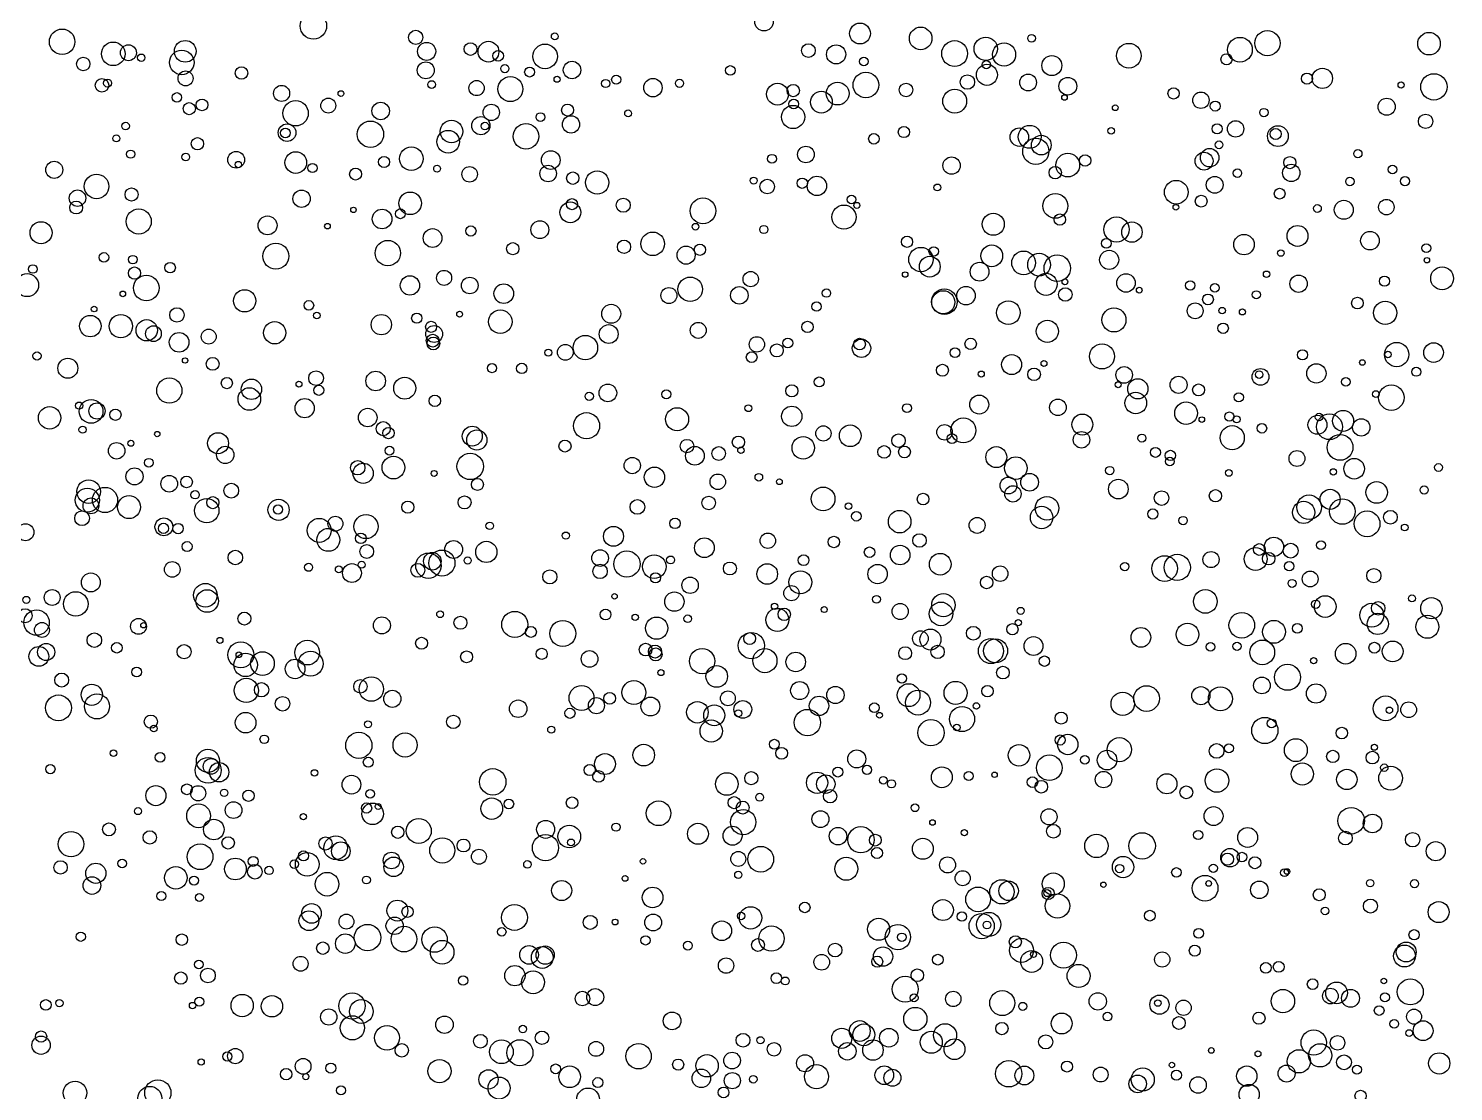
# Model space of a CAD drawing. Extents: x -296 to 296, y -196 to 196.
# Drawn here: x 215.2 to 295.6, y 38.5 to 98.5 of the extents above; entities that cross this region are included whole.
import ezdxf

# ---------------------------------------------------------------- set-up
doc = ezdxf.new("R2010")
doc.units = 0

msp = doc.modelspace()

# ---------------------------------------------------------------- linework, layer by layer
at = {"layer": 'VIA'}
for centre, radius in [((231.2867, 98.6651), 0.7475), ((256.7119, 98.9042), 0.5244), ((217.1118, 97.7682), 0.7193), ((237.0622, 98.0174), 0.4014), ((244.91, 98.0748), 0.1954), ((262.1307, 98.2325), 0.5893), ((265.554, 97.9597), 0.6371), ((271.8126, 97.9661), 0.2184), ((285.1182, 97.6915), 0.7121), ((294.2377, 97.6607), 0.6365), ((219.9957, 97.0891), 0.6657), ((220.8519, 97.1496), 0.4469), ((223.8609, 96.6008), 0.692), ((224.0584, 97.2298), 0.6133), ((237.6784, 97.2238), 0.5113), ((240.1532, 97.3588), 0.3579), ((241.1667, 97.2088), 0.5859), ((244.3624, 96.9429), 0.6958), ((259.2175, 97.2739), 0.3862), ((260.7843, 97.0572), 0.5394), ((267.4712, 97.1014), 0.73), ((269.2239, 97.3724), 0.6562), ((270.2606, 97.0503), 0.6529), ((277.3, 96.9831), 0.6974), ((283.5688, 97.3207), 0.698), ((218.3048, 96.516), 0.3777), ((221.5766, 96.8691), 0.2081), ((237.6312, 96.1585), 0.4782), ((241.7148, 96.9765), 0.3015), ((242.0912, 96.2533), 0.2333), ((245.8837, 96.1758), 0.493), ((262.3455, 96.6598), 0.2458), ((269.2923, 95.9016), 0.5945), ((269.2603, 96.4773), 0.2289), ((272.9538, 96.4227), 0.5646), ((282.8117, 96.7827), 0.3128), ((219.3569, 95.3113), 0.3819), ((224.0752, 95.7027), 0.422), ((227.2316, 96.0067), 0.3532), ((242.4043, 95.0975), 0.7046), ((243.4878, 96.0606), 0.2797), ((245.0417, 95.6573), 0.1729), ((248.373, 95.633), 0.2553), ((250.4451, 95.1787), 0.5196), ((254.8112, 96.1513), 0.271), ((262.461, 95.3298), 0.7239), ((268.1904, 95.496), 0.4057), ((271.6144, 95.4731), 0.4734), ((273.8577, 95.2597), 0.5016), ((287.3489, 95.6926), 0.3136), ((288.2179, 95.7047), 0.5722), ((294.5113, 95.2257), 0.7426), ((219.674, 95.4353), 0.227), ((223.5864, 94.633), 0.2651), ((229.4957, 94.8564), 0.4532), ((232.8416, 94.8438), 0.162), ((237.9623, 95.3548), 0.2192), ((240.498, 95.1575), 0.4295), ((247.7753, 95.4144), 0.2311), ((251.9479, 95.4238), 0.2311), ((257.4752, 94.8105), 0.6193), ((258.3644, 95.015), 0.3511), ((259.9533, 94.3612), 0.616), ((260.8655, 94.8484), 0.6445), ((264.7306, 95.0497), 0.3814), ((267.4736, 94.4182), 0.6737), ((279.8258, 94.8556), 0.3218), ((281.366, 94.4707), 0.4631), ((292.6634, 95.3329), 0.1729), ((224.2858, 93.9946), 0.3434), ((225.0044, 94.2081), 0.3312), ((230.2869, 93.7345), 0.7143), ((232.13, 94.1665), 0.4222), ((235.0826, 93.8656), 0.4934), ((241.3242, 93.7851), 0.4622), ((245.6286, 93.9156), 0.3368), ((258.3539, 93.5245), 0.656), ((258.3909, 94.2586), 0.2698), ((273.667, 94.6216), 0.1562), ((276.5327, 94.0451), 0.161), ((282.1746, 94.1405), 0.2847), ((291.8493, 94.1032), 0.4833), ((234.5079, 92.5505), 0.7445), ((239.0837, 92.7095), 0.6361), ((240.7384, 93.0333), 0.5129), ((244.0998, 93.5174), 0.2505), ((245.8242, 93.1052), 0.4879), ((249.0474, 93.7271), 0.1948), ((283.3238, 92.8529), 0.4639), ((284.9186, 93.774), 0.2341), ((294.0452, 93.2793), 0.4064), ((220.1756, 92.3188), 0.1976), ((220.6883, 93.0117), 0.215), ((229.8045, 92.6406), 0.4961), ((229.7114, 92.6242), 0.2736), ((238.895, 92.1315), 0.6398), ((240.9656, 93.0113), 0.2135), ((243.283, 92.4323), 0.7201), ((262.9152, 92.2924), 0.3), ((264.6073, 92.6758), 0.3172), ((271.1202, 92.3888), 0.5203), ((271.7046, 92.4058), 0.6473), ((272.3593, 91.9368), 0.5547), ((276.3075, 92.7481), 0.1881), ((282.2773, 92.8589), 0.2853), ((285.7106, 92.4473), 0.5871), ((285.5861, 92.5669), 0.3083), ((224.7443, 92.0172), 0.348), ((236.8147, 91.1706), 0.6666), ((259.0788, 91.41), 0.468), ((272.0494, 91.5838), 0.7402), ((281.8566, 91.2279), 0.5226), ((282.3917, 91.9535), 0.2168), ((290.2223, 91.454), 0.2331), ((216.6675, 90.5423), 0.4831), ((220.9811, 91.4286), 0.2304), ((224.0874, 91.2666), 0.2158), ((226.9306, 91.1122), 0.4718), ((227.0504, 90.8421), 0.1782), ((230.2933, 90.9518), 0.6105), ((231.2378, 90.6434), 0.2592), ((235.2783, 90.9863), 0.3126), ((244.6798, 91.0952), 0.5278), ((257.1632, 91.169), 0.2481), ((267.297, 90.7834), 0.4923), ((273.8553, 90.8118), 0.669), ((274.8316, 91.072), 0.3218), ((281.5445, 91.0345), 0.5045), ((286.4651, 90.3715), 0.489), ((286.3834, 90.9511), 0.3428), ((219.0522, 89.6068), 0.692), ((233.6694, 90.3033), 0.3359), ((238.2641, 90.6095), 0.189), ((240.1054, 90.2917), 0.4373), ((244.5352, 90.3327), 0.4652), ((245.9227, 90.0739), 0.3494), ((247.3033, 89.8243), 0.6577), ((256.1283, 89.9371), 0.1965), ((258.872, 89.7904), 0.2913), ((259.7003, 89.6375), 0.5488), ((273.1443, 90.3844), 0.3491), ((282.144, 89.6992), 0.4738), ((283.4244, 90.3516), 0.2397), ((289.7752, 89.8898), 0.2411), ((292.1741, 90.5651), 0.243), ((292.8799, 89.9025), 0.2601), ((217.978, 88.9448), 0.4617), ((221.0316, 89.1511), 0.371), ((230.6218, 88.9134), 0.4894), ((236.7511, 88.6541), 0.637), ((256.894, 89.6016), 0.4134), ((266.4971, 89.5504), 0.1918), ((279.9737, 89.2819), 0.6668), ((285.8094, 89.1963), 0.3032), ((217.9046, 88.416), 0.3645), ((245.7846, 88.1429), 0.5868), ((245.8843, 88.605), 0.3133), ((248.7732, 88.5461), 0.3973), ((253.2703, 88.2307), 0.7276), ((261.2264, 87.8766), 0.6797), ((261.6485, 88.8631), 0.2435), ((261.9517, 88.5357), 0.1714), ((273.1504, 88.5112), 0.7013), ((279.9545, 88.4299), 0.1575), ((281.382, 88.7757), 0.3336), ((287.9409, 88.3645), 0.2194), ((289.4266, 88.2877), 0.5358), ((291.8307, 88.4389), 0.4367), ((221.433, 87.6264), 0.7098), ((228.7027, 87.4076), 0.533), ((233.55, 88.2847), 0.1522), ((235.1645, 87.769), 0.5545), ((236.1988, 88.0613), 0.2756), ((244.067, 87.1667), 0.5042), ((269.651, 87.4753), 0.6223), ((273.404, 87.7328), 0.3206), ((276.605, 87.1777), 0.7121), ((215.924, 86.9926), 0.6246), ((232.0833, 87.3644), 0.1587), ((238.0148, 86.6959), 0.5304), ((240.1773, 87.0923), 0.2869), ((250.4359, 86.3673), 0.6646), ((252.851, 87.3345), 0.1873), ((256.705, 87.1746), 0.2305), ((277.4762, 87.0302), 0.5743), ((283.7981, 86.3249), 0.5775), ((286.8178, 86.8119), 0.5897), ((290.9035, 86.5457), 0.5233), ((229.1687, 85.671), 0.7333), ((235.4894, 85.8451), 0.7181), ((242.5386, 86.0939), 0.3446), ((248.8146, 86.2025), 0.3758), ((252.3171, 85.7295), 0.5115), ((253.0955, 86.0353), 0.3165), ((264.7859, 86.4811), 0.316), ((265.5667, 85.4829), 0.6859), ((266.2927, 85.9372), 0.2694), ((269.5673, 85.691), 0.6127), ((276.0325, 86.3926), 0.2775), ((294.0872, 86.1233), 0.2477), ((219.4693, 85.6004), 0.2717), ((221.0959, 85.476), 0.2422), ((223.2035, 85.021), 0.2979), ((266.0668, 85.0798), 0.5872), ((268.8775, 84.7964), 0.5298), ((271.3634, 85.2926), 0.6702), ((272.236, 85.1902), 0.644), ((273.2623, 84.9918), 0.7495), ((276.1888, 85.4623), 0.5392), ((285.8766, 85.8464), 0.1805), ((294.116, 85.4423), 0.1526), ((215.1348, 84.0369), 0.6486), ((215.462, 84.9468), 0.241), ((221.1935, 84.7184), 0.3438), ((221.8581, 83.8758), 0.7225), ((236.7359, 84.0197), 0.5443), ((238.6643, 84.4472), 0.4243), ((240.1105, 84.0157), 0.4686), ((252.5495, 83.8042), 0.6899), ((255.9633, 84.3747), 0.4316), ((264.6789, 84.634), 0.1551), ((272.629, 84.0843), 0.6232), ((277.1382, 84.1601), 0.5216), ((285.0707, 84.6527), 0.1785), ((286.8768, 84.1156), 0.4899), ((291.7227, 84.2579), 0.2868), ((294.9743, 84.4186), 0.6441), ((220.5377, 83.5432), 0.158), ((227.4104, 83.1506), 0.6283), ((242.033, 83.5579), 0.5538), ((251.3495, 83.4515), 0.4517), ((255.3227, 83.4612), 0.4921), ((260.2393, 83.5872), 0.2346), ((266.8885, 83.1022), 0.7196), ((266.8305, 83.07), 0.6513), ((268.1094, 83.4425), 0.5229), ((273.7147, 83.5084), 0.3806), ((273.6942, 84.2255), 0.1633), ((277.8874, 83.7527), 0.1632), ((280.765, 84.0222), 0.2642), ((282.1562, 83.8838), 0.2463), ((284.4938, 83.4972), 0.2261), ((218.9164, 82.6888), 0.1586), ((231.0336, 82.8924), 0.273), ((248.0924, 82.4205), 0.537), ((259.6819, 82.8289), 0.2636), ((270.5004, 82.4827), 0.6705), ((281.041, 82.587), 0.4497), ((281.7658, 83.231), 0.3041), ((290.1965, 83.0254), 0.3308), ((291.7671, 82.4743), 0.6539), ((218.7014, 81.7228), 0.6048), ((220.4243, 81.7202), 0.6585), ((221.8839, 81.4903), 0.6001), ((223.591, 82.3552), 0.4089), ((231.4789, 82.3276), 0.1841), ((235.1224, 81.807), 0.574), ((237.1201, 82.1731), 0.2879), ((239.5407, 82.3963), 0.1642), ((241.8344, 81.9743), 0.6648), ((272.7035, 81.4299), 0.6242), ((276.4613, 82.0728), 0.6775), ((282.5651, 82.5999), 0.1809), ((283.7091, 82.526), 0.1718), ((222.2624, 81.297), 0.4461), ((223.7141, 80.8112), 0.5547), ((225.3829, 81.1318), 0.4206), ((229.1062, 81.3506), 0.6289), ((237.9309, 81.6833), 0.313), ((238.1035, 81.2798), 0.4781), ((238.0207, 80.9048), 0.3642), ((247.9502, 81.2786), 0.5325), ((253.0046, 81.4865), 0.4511), ((259.1693, 81.6814), 0.3182), ((282.6196, 81.6022), 0.2952), ((238.0585, 80.7445), 0.3592), ((244.5429, 80.2291), 0.2015), ((245.5045, 80.2427), 0.4454), ((246.6378, 80.5122), 0.6904), ((256.3122, 80.6947), 0.4344), ((257.4337, 80.3531), 0.3659), ((258.0589, 80.77), 0.2765), ((262.2148, 80.4724), 0.5186), ((262.1082, 80.7092), 0.3268), ((267.4902, 80.2279), 0.2712), ((268.3741, 80.7216), 0.3214), ((275.7853, 80.0155), 0.7079), ((292.4134, 80.1202), 0.6871), ((294.4958, 80.2319), 0.5532), ((215.6947, 80.0431), 0.2314), ((217.4318, 79.3476), 0.5635), ((224.0455, 79.7876), 0.1503), ((225.6059, 79.5951), 0.3648), ((241.3689, 79.3533), 0.2553), ((243.0416, 79.3395), 0.2911), ((256.0194, 79.974), 0.3045), ((270.6874, 79.5524), 0.5648), ((272.5121, 79.6173), 0.1658), ((287.1014, 80.1004), 0.286), ((287.8808, 79.0571), 0.5442), ((290.4772, 79.6718), 0.1568), ((291.9221, 80.1197), 0.1827), ((223.1599, 78.0894), 0.7124), ((226.4053, 78.5092), 0.3136), ((231.4406, 78.7898), 0.4161), ((234.8033, 78.6294), 0.5548), ((236.4425, 78.2217), 0.6201), ((259.8279, 78.5742), 0.2809), ((266.7829, 79.2312), 0.3385), ((268.9692, 79.0158), 0.1729), ((271.952, 79.0036), 0.3539), ((277.0345, 78.9701), 0.4682), ((280.1074, 78.4142), 0.4831), ((284.7276, 78.8585), 0.4737), ((284.6534, 78.9893), 0.2127), ((289.5464, 78.5827), 0.2387), ((293.5153, 79.1466), 0.2546), ((227.6733, 77.611), 0.6354), ((227.79, 78.1601), 0.5744), ((230.4761, 78.4511), 0.1662), ((231.5903, 78.1036), 0.2845), ((246.8518, 77.7651), 0.2339), ((247.9043, 77.9547), 0.4967), ((251.2055, 77.8767), 0.2518), ((258.2816, 78.0739), 0.3449), ((276.6971, 78.4188), 0.1673), ((277.6904, 77.3868), 0.6115), ((277.8077, 78.1858), 0.5703), ((281.2375, 78.1237), 0.3394), ((291.2337, 77.891), 0.1903), ((292.1103, 77.6892), 0.7167), ((218.0714, 77.2376), 0.2034), ((218.7449, 76.9158), 0.6723), ((219.0802, 76.9371), 0.459), ((230.7973, 77.0964), 0.5425), ((238.1436, 77.5117), 0.3235), ((255.8305, 77.0923), 0.1936), ((258.2798, 76.6344), 0.5747), ((264.7804, 77.1005), 0.2483), ((268.8591, 77.2982), 0.534), ((273.297, 77.1403), 0.4669), ((280.5278, 76.8169), 0.638), ((283.503, 77.7082), 0.2618), ((216.4055, 76.5526), 0.633), ((220.1201, 76.7204), 0.3164), ((234.355, 76.5652), 0.5231), ((246.7007, 76.1024), 0.7393), ((251.81, 76.472), 0.6481), ((267.9668, 75.844), 0.7029), ((274.6767, 76.171), 0.5901), ((281.4208, 76.4521), 0.1571), ((282.9709, 76.6181), 0.263), ((283.3791, 76.4635), 0.199), ((287.9405, 76.156), 0.5362), ((288.0325, 76.5971), 0.2122), ((288.6206, 76.0449), 0.7265), ((289.3926, 76.3749), 0.5927), ((290.4137, 76.011), 0.4885), ((218.2644, 75.8821), 0.2031), ((222.4787, 75.6317), 0.1506), ((225.9087, 75.1148), 0.5917), ((235.2327, 75.9388), 0.396), ((235.524, 75.6898), 0.321), ((240.2534, 75.5179), 0.5615), ((240.5101, 75.2997), 0.5695), ((260.0655, 75.6701), 0.4303), ((261.5781, 75.5416), 0.6132), ((264.3035, 75.2627), 0.3837), ((266.9025, 75.7329), 0.4371), ((267.3188, 75.3794), 0.2782), ((274.6287, 75.3105), 0.4652), ((278.0349, 75.4053), 0.2284), ((283.1335, 75.4288), 0.6808), ((284.8088, 75.9601), 0.268), ((289.2183, 74.8842), 0.7294), ((220.1854, 74.6895), 0.4659), ((220.989, 75.1184), 0.1711), ((226.3156, 74.4603), 0.488), ((235.5859, 74.698), 0.2485), ((245.4834, 74.9579), 0.3406), ((252.3683, 74.9566), 0.3791), ((252.814, 74.4069), 0.5275), ((254.1566, 74.5373), 0.3862), ((255.2728, 75.1745), 0.3467), ((255.4153, 74.7174), 0.1845), ((258.9296, 74.8555), 0.6338), ((263.4934, 74.6232), 0.3572), ((264.6397, 74.6245), 0.3343), ((269.8211, 74.3334), 0.5899), ((278.8003, 74.6001), 0.2801), ((222.0087, 74.0197), 0.2446), ((233.7903, 73.7321), 0.407), ((234.0939, 73.4197), 0.5722), ((235.8056, 73.7456), 0.6427), ((240.1365, 73.8094), 0.7466), ((249.2798, 73.8565), 0.4596), ((270.9269, 73.715), 0.6379), ((279.6423, 74.429), 0.2895), ((279.6174, 74.0861), 0.2439), ((286.7852, 74.2546), 0.4477), ((290.014, 73.6779), 0.5803), ((221.1945, 73.2447), 0.4829), ((223.1539, 72.8315), 0.4713), ((224.1324, 72.932), 0.3277), ((238.1022, 73.4139), 0.1668), ((250.5338, 73.1964), 0.5749), ((254.1072, 72.9421), 0.4389), ((256.422, 73.1973), 0.2153), ((270.5047, 72.7285), 0.4742), ((271.6996, 72.9157), 0.5028), ((276.2196, 73.5725), 0.2403), ((282.9438, 73.4415), 0.1887), ((288.8338, 73.5026), 0.1781), ((294.7723, 73.7495), 0.2189), ((218.5328, 71.9023), 0.6782), ((218.6047, 72.3859), 0.6636), ((219.53, 71.9152), 0.7135), ((224.6155, 72.207), 0.2339), ((226.6519, 72.4429), 0.4173), ((240.5464, 72.7905), 0.3383), ((257.5818, 72.9454), 0.1616), ((260.0509, 71.9753), 0.6682), ((270.7608, 72.2603), 0.4623), ((276.7071, 72.5282), 0.5536), ((279.1477, 72.0193), 0.4099), ((282.1849, 72.1537), 0.3439), ((288.6577, 71.9517), 0.5658), ((291.2827, 72.3401), 0.6113), ((293.9641, 72.4805), 0.2308), ((218.7365, 71.5826), 0.445), ((220.8845, 71.5124), 0.6471), ((225.2713, 71.3133), 0.6877), ((225.6128, 71.7652), 0.3412), ((229.3239, 71.3578), 0.5987), ((229.2961, 71.3794), 0.2577), ((236.6194, 71.5121), 0.342), ((239.8172, 71.7761), 0.3661), ((249.5707, 71.5236), 0.4154), ((253.5933, 71.7494), 0.3818), ((261.4766, 71.5712), 0.1847), ((265.6895, 71.9653), 0.3311), ((272.6794, 71.4473), 0.667), ((287.161, 71.2126), 0.6278), ((287.4691, 71.5054), 0.6933), ((289.3483, 71.2622), 0.7193), ((218.2379, 70.8865), 0.4167), ((222.8508, 70.4004), 0.5009), ((231.6163, 70.2011), 0.677), ((232.532, 70.5737), 0.4208), ((234.2571, 70.4115), 0.678), ((251.6922, 70.5956), 0.295), ((261.9287, 70.9973), 0.2718), ((264.3685, 70.6932), 0.6361), ((268.7407, 70.4823), 0.4504), ((272.3784, 70.9255), 0.632), ((278.6572, 71.1243), 0.2866), ((280.3616, 70.7547), 0.2333), ((290.7437, 70.5696), 0.726), ((292.0582, 70.9414), 0.389), ((215.0379, 70.0925), 0.4784), ((222.8339, 70.3134), 0.2883), ((223.6522, 70.2993), 0.2918), ((232.1337, 69.6651), 0.6455), ((233.9661, 69.751), 0.297), ((241.236, 70.4567), 0.2134), ((245.5336, 69.9068), 0.2014), ((248.2235, 69.8634), 0.5631), ((256.9306, 69.6169), 0.4338), ((265.4891, 69.6319), 0.3825), ((292.8661, 70.3613), 0.1907), ((224.162, 69.2877), 0.2819), ((234.2991, 69.0074), 0.3869), ((239.2011, 69.1216), 0.5031), ((241.048, 68.9844), 0.5982), ((253.3513, 69.2209), 0.5576), ((260.6592, 69.5466), 0.3237), ((262.6705, 68.9698), 0.2963), ((264.3956, 68.8076), 0.5534), ((284.4525, 68.5851), 0.6447), ((284.6613, 69.1206), 0.3317), ((285.4847, 69.272), 0.5448), ((286.432, 69.0539), 0.4169), ((288.1433, 69.3647), 0.2502), ((223.3246, 67.9951), 0.441), ((226.884, 68.6685), 0.4092), ((231.0178, 68.1184), 0.229), ((234.0126, 68.2625), 0.1956), ((237.7773, 68.2066), 0.7143), ((237.9987, 68.4588), 0.4961), ((238.5437, 68.356), 0.7336), ((239.9935, 68.4996), 0.2039), ((247.4664, 68.6358), 0.4672), ((248.9798, 68.3025), 0.742), ((250.5201, 68.1525), 0.6659), ((251.4432, 68.531), 0.2229), ((254.7888, 68.0487), 0.3664), ((258.9471, 68.5161), 0.3053), ((266.6579, 68.2867), 0.6151), ((277.0701, 68.1553), 0.235), ((279.3167, 68.0473), 0.7239), ((280.0306, 68.1103), 0.7392), ((281.9381, 68.5502), 0.4541), ((285.1864, 68.6056), 0.3506), ((286.348, 68.179), 0.2633), ((218.731, 67.2643), 0.5343), ((232.7229, 67.9987), 0.1956), ((233.464, 67.7901), 0.5321), ((237.1855, 67.9488), 0.3915), ((244.6285, 67.5765), 0.3996), ((247.4646, 67.8859), 0.4077), ((250.5932, 67.5218), 0.2872), ((252.5453, 67.1027), 0.4624), ((256.8938, 67.7384), 0.5813), ((258.7661, 67.2694), 0.6487), ((263.1236, 67.7363), 0.5472), ((269.2747, 67.2598), 0.3517), ((270.0377, 67.7586), 0.4384), ((287.529, 67.46), 0.4468), ((291.1232, 67.6479), 0.4039), ((216.5473, 66.4105), 0.4475), ((217.8818, 66.0502), 0.6905), ((225.1949, 66.5414), 0.6662), ((225.2987, 66.2144), 0.6345), ((258.263, 66.6577), 0.4307), ((281.6159, 66.1917), 0.6675), ((286.5103, 67.2095), 0.2265), ((215.0907, 66.276), 0.2013), ((248.2825, 66.4775), 0.1527), ((251.6552, 66.1784), 0.5454), ((257.3073, 65.9153), 0.1777), ((263.0653, 66.3099), 0.2204), ((264.3968, 65.6244), 0.4574), ((266.6994, 65.4883), 0.6656), ((266.8357, 65.9799), 0.6579), ((287.8479, 66.03), 0.2369), ((288.3779, 65.9004), 0.6109), ((291.0041, 65.4094), 0.6748), ((291.3652, 65.8037), 0.3817), ((293.2764, 66.364), 0.1944), ((294.3699, 65.8091), 0.6022), ((215.0203, 65.3829), 0.3996), ((215.6706, 64.9982), 0.7172), ((221.4167, 64.7817), 0.4464), ((227.3968, 65.2236), 0.3628), ((235.1527, 64.8399), 0.4809), ((238.4402, 65.4698), 0.1948), ((239.5858, 64.9863), 0.3694), ((242.6516, 64.8942), 0.7363), ((247.7737, 65.4504), 0.3052), ((249.4491, 65.292), 0.1818), ((250.6548, 64.6809), 0.6282), ((252.4086, 65.2168), 0.2115), ((257.4688, 65.1506), 0.649), ((257.8558, 65.4632), 0.3479), ((260.114, 65.7314), 0.1677), ((271.0628, 64.9915), 0.1723), ((271.1973, 65.6577), 0.1983), ((283.6746, 64.8462), 0.7238), ((291.345, 64.9217), 0.5978), ((294.1453, 64.762), 0.6492), ((215.9709, 64.5805), 0.4217), ((218.9292, 64.0054), 0.4117), ((221.6964, 64.8461), 0.1511), ((243.5641, 64.472), 0.3088), ((245.3627, 64.3837), 0.735), ((255.9999, 63.7004), 0.7413), ((255.9053, 64.0935), 0.3352), ((265.5385, 64.096), 0.4408), ((266.1064, 64.041), 0.5924), ((268.5238, 64.3938), 0.3907), ((270.7309, 64.6208), 0.3182), ((277.979, 64.1645), 0.5564), ((280.6112, 64.3239), 0.6325), ((285.4858, 64.4747), 0.6449), ((286.802, 64.6718), 0.2742), ((215.7967, 63.0898), 0.5584), ((216.2101, 63.3356), 0.4866), ((220.1976, 63.577), 0.2988), ((223.9927, 63.355), 0.3993), ((226.013, 63.9887), 0.1726), ((227.1912, 63.1793), 0.7326), ((230.94, 63.3014), 0.6958), ((237.3927, 63.8316), 0.3378), ((244.1736, 63.2328), 0.3147), ((250.0337, 63.475), 0.3594), ((250.5641, 63.3605), 0.3706), ((250.6019, 63.2002), 0.3657), ((253.2245, 62.8237), 0.7143), ((256.7639, 62.85), 0.6813), ((264.68, 63.2706), 0.3628), ((266.512, 63.3414), 0.377), ((269.5181, 63.3919), 0.7093), ((269.7818, 63.3994), 0.6759), ((271.919, 63.6727), 0.5322), ((281.9067, 63.624), 0.2407), ((283.4029, 63.6584), 0.2309), ((284.8305, 63.3145), 0.6964), ((289.5344, 63.2394), 0.5821), ((291.154, 63.5789), 0.3046), ((292.187, 63.3714), 0.586), ((227.4654, 62.6085), 0.6624), ((227.0844, 63.1812), 0.1582), ((228.4147, 62.6854), 0.6661), ((230.2565, 62.3826), 0.5516), ((231.1271, 62.6748), 0.7046), ((239.9322, 63.065), 0.3353), ((246.8703, 62.9453), 0.4697), ((258.506, 62.7748), 0.551), ((272.5334, 62.8189), 0.2931), ((287.7282, 62.852), 0.1774), ((217.0867, 61.7545), 0.3918), ((221.3156, 62.2056), 0.2763), ((234.5574, 61.2484), 0.6897), ((250.8977, 62.1772), 0.1698), ((254.0451, 61.9603), 0.6108), ((264.4934, 61.8434), 0.2594), ((270.1924, 62.1757), 0.3594), ((284.8083, 61.4478), 0.4703), ((286.2537, 61.9107), 0.7335), ((218.7841, 60.9242), 0.5973), ((227.4992, 61.1684), 0.6836), ((228.3618, 61.2047), 0.4035), ((233.9426, 61.3976), 0.3809), ((235.7435, 60.6949), 0.4827), ((246.4178, 60.7457), 0.7028), ((249.3748, 61.0501), 0.6744), ((254.6761, 60.7238), 0.419), ((258.7266, 61.1628), 0.5091), ((260.7409, 60.9113), 0.4877), ((264.8701, 60.9003), 0.6458), ((265.4053, 60.4815), 0.7014), ((267.5227, 61.0322), 0.6497), ((269.3269, 61.1246), 0.3228), ((278.2993, 60.7108), 0.7264), ((281.3658, 60.8688), 0.5131), ((282.4641, 60.6992), 0.676), ((287.8629, 60.9946), 0.5435), ((216.9028, 60.1827), 0.7292), ((219.0769, 60.2657), 0.706), ((229.5478, 60.4163), 0.414), ((242.8461, 60.1358), 0.4945), ((247.2586, 60.3096), 0.4552), ((248.0047, 60.7214), 0.3293), ((250.3044, 60.2601), 0.5314), ((252.9572, 59.9373), 0.6073), ((253.9059, 59.7643), 0.5911), ((255.5182, 60.0979), 0.5005), ((259.8177, 60.2978), 0.5481), ((262.94, 60.1928), 0.2715), ((268.696, 60.2922), 0.1827), ((276.9516, 60.4149), 0.6581), ((291.7886, 60.159), 0.6962), ((293.0891, 60.0793), 0.4421), ((222.119, 59.4061), 0.3737), ((227.4643, 59.3501), 0.5802), ((239.1849, 59.3949), 0.3789), ((245.7644, 59.8807), 0.2859), ((253.7361, 58.8789), 0.6283), ((255.2622, 59.8765), 0.2017), ((259.162, 59.3575), 0.745), ((263.2331, 59.7691), 0.1628), ((266.1359, 58.7825), 0.7428), ((267.8899, 59.5533), 0.7087), ((273.4807, 59.6074), 0.34), ((284.9718, 58.9093), 0.7413), ((285.3544, 59.3063), 0.2505), ((291.9988, 60.0499), 0.1843), ((222.278, 59.0209), 0.1869), ((233.8538, 58.0684), 0.7404), ((234.3678, 59.2611), 0.1975), ((236.4603, 58.0897), 0.679), ((244.7106, 58.9563), 0.2008), ((267.5904, 59.0766), 0.1854), ((289.3176, 58.7651), 0.3262), ((228.5174, 58.4104), 0.2415), ((249.9277, 57.5202), 0.6092), ((257.3015, 58.1338), 0.2766), ((257.7058, 57.6239), 0.3321), ((271.1018, 57.5103), 0.6074), ((273.421, 58.3707), 0.2842), ((273.8547, 58.1193), 0.575), ((276.7648, 57.8282), 0.6788), ((282.2519, 57.7547), 0.4138), ((282.9472, 57.9053), 0.2502), ((286.7246, 57.801), 0.6463), ((291.1582, 57.9624), 0.1721), ((220.0136, 57.6325), 0.1897), ((222.6405, 57.3915), 0.2735), ((225.3519, 56.6611), 0.7269), ((225.3399, 57.1944), 0.652), ((225.5154, 56.8812), 0.4405), ((225.9681, 56.5571), 0.5474), ((234.3869, 57.1196), 0.2818), ((247.7405, 57.0158), 0.5897), ((261.9465, 57.3068), 0.509), ((272.8101, 56.8063), 0.724), ((274.8175, 57.2535), 0.2373), ((276.0702, 57.2379), 0.5516), ((288.8068, 57.4429), 0.3471), ((291.0406, 57.3833), 0.3586), ((216.4472, 56.7334), 0.263), ((231.3494, 56.5155), 0.1825), ((233.4364, 55.8532), 0.5278), ((241.4084, 56.0108), 0.746), ((246.8827, 56.6753), 0.3142), ((247.3843, 56.3173), 0.3273), ((254.6119, 55.8885), 0.6377), ((255.9961, 56.2139), 0.3719), ((259.7118, 55.9571), 0.6018), ((260.2008, 55.8824), 0.52), ((260.8841, 56.5663), 0.2816), ((262.5255, 56.6885), 0.261), ((263.447, 56.0975), 0.213), ((266.7488, 56.2694), 0.5881), ((268.2674, 56.3365), 0.2551), ((269.7221, 56.4108), 0.1524), ((271.8595, 55.9945), 0.298), ((275.8724, 56.1391), 0.465), ((279.4463, 55.8998), 0.5663), ((282.2714, 56.083), 0.6633), ((287.0887, 56.4516), 0.6273), ((289.5997, 56.1463), 0.5746), ((292.0726, 56.2211), 0.6722), ((291.7135, 56.8115), 0.2076), ((222.4028, 55.2334), 0.5672), ((224.1511, 55.5887), 0.3036), ((224.785, 55.3669), 0.4285), ((226.2525, 55.3928), 0.2032), ((227.6286, 55.2276), 0.3218), ((234.4884, 55.3381), 0.2426), ((260.443, 55.1976), 0.3737), ((263.9108, 55.8997), 0.2311), ((272.357, 55.736), 0.3586), ((280.5421, 55.4202), 0.3603), ((224.8097, 54.0957), 0.6703), ((226.7847, 54.414), 0.4701), ((234.2927, 54.5344), 0.2877), ((234.6314, 54.2063), 0.6071), ((234.9432, 54.6196), 0.1705), ((241.3545, 54.5), 0.609), ((242.3167, 54.7634), 0.2727), ((245.8858, 54.8284), 0.3296), ((250.7659, 54.2352), 0.6956), ((255.035, 54.8362), 0.344), ((255.5106, 54.56), 0.365), ((256.4685, 55.1427), 0.2216), ((265.236, 54.5488), 0.2187), ((221.3932, 54.3594), 0.1984), ((225.6687, 53.322), 0.5816), ((230.7247, 54.0449), 0.1772), ((237.2359, 53.2429), 0.7035), ((255.542, 53.7343), 0.7107), ((259.8976, 53.9061), 0.4776), ((266.2212, 53.7157), 0.1578), ((272.7956, 54.036), 0.4551), ((282.0813, 54.0806), 0.5339), ((289.8409, 53.8173), 0.7499), ((291.0464, 53.661), 0.5243), ((217.6119, 52.4942), 0.718), ((219.7522, 53.3276), 0.3629), ((222.0592, 52.8723), 0.3782), ((236.0517, 53.167), 0.3487), ((244.3941, 53.3303), 0.5079), ((245.7272, 52.9248), 0.6392), ((248.3637, 53.4545), 0.233), ((252.9871, 53.0797), 0.591), ((254.9417, 52.9707), 0.535), ((260.8859, 52.9435), 0.4947), ((262.1827, 52.7434), 0.7427), ((268.019, 53.1427), 0.1816), ((273.041, 53.2217), 0.3868), ((278.0491, 52.3945), 0.7469), ((281.2153, 53.0144), 0.2601), ((284.0019, 52.873), 0.5595), ((289.5187, 52.8381), 0.3845), ((293.3107, 52.7456), 0.4069), ((224.8949, 51.7874), 0.7278), ((226.4783, 52.5672), 0.3496), ((231.9737, 52.5296), 0.3723), ((232.5501, 52.2908), 0.6662), ((232.836, 52.0962), 0.5269), ((238.5618, 52.142), 0.7109), ((239.7594, 52.4194), 0.3629), ((244.3834, 52.2945), 0.7408), ((245.8237, 52.5919), 0.1943), ((256.531, 51.6423), 0.7264), ((262.9937, 52.7234), 0.3331), ((263.0922, 51.9959), 0.3091), ((265.677, 52.2344), 0.5908), ((275.4718, 52.3968), 0.6611), ((294.6149, 52.0967), 0.5401), ((217.023, 51.1824), 0.38), ((220.4973, 51.4055), 0.2481), ((226.8884, 51.0935), 0.6133), ((227.8913, 51.5219), 0.2781), ((230.2076, 51.3675), 0.2382), ((230.9406, 51.3579), 0.6697), ((230.7275, 51.8314), 0.2861), ((235.6963, 51.574), 0.4675), ((235.8133, 51.2136), 0.5505), ((240.6298, 51.7871), 0.4226), ((243.3647, 51.3544), 0.2099), ((249.8847, 51.5281), 0.1543), ((255.2643, 51.6612), 0.4231), ((261.356, 51.1074), 0.6476), ((267.0727, 51.322), 0.4521), ((276.9727, 51.2024), 0.6024), ((283.0053, 51.7308), 0.5228), ((282.8675, 51.6488), 0.3468), ((283.6828, 51.7643), 0.2723), ((284.4133, 51.4445), 0.3349), ((218.7928, 50.1611), 0.4975), ((219.0135, 50.8529), 0.5701), ((223.5266, 50.5944), 0.6384), ((224.5542, 50.4412), 0.2556), ((227.9872, 50.9391), 0.4134), ((228.7869, 51.0126), 0.238), ((232.0593, 50.2364), 0.6671), ((234.281, 50.4752), 0.221), ((248.8723, 50.5638), 0.1621), ((255.2651, 50.7667), 0.2043), ((267.9253, 50.5725), 0.4247), ((273.0345, 50.2525), 0.623), ((276.7779, 51.1185), 0.2325), ((279.9823, 50.9036), 0.2673), ((281.5993, 50.0084), 0.7278), ((282.0685, 51.1356), 0.2313), ((286.0834, 50.8857), 0.2193), ((286.2208, 50.9526), 0.1581), ((245.2983, 49.8786), 0.5676), ((250.4267, 49.486), 0.582), ((268.7926, 49.38), 0.6958), ((270.1372, 49.8056), 0.686), ((270.5163, 49.8623), 0.5518), ((272.7473, 49.7124), 0.3399), ((272.698, 49.7313), 0.1965), ((275.8668, 50.2066), 0.1505), ((281.807, 50.2789), 0.1577), ((284.6651, 49.9164), 0.4947), ((288.0455, 49.6382), 0.3378), ((290.9138, 50.2965), 0.2047), ((293.419, 50.2653), 0.2331), ((222.7117, 49.5695), 0.2569), ((224.8593, 49.4843), 0.2218), ((231.1825, 48.5892), 0.5541), ((236.0288, 48.7465), 0.5883), ((242.6384, 48.3615), 0.7292), ((259.0172, 48.9253), 0.2962), ((266.8088, 48.7758), 0.5884), ((273.2737, 49.0076), 0.6879), ((290.9308, 49.0042), 0.396), ((294.7792, 48.6638), 0.5923), ((231.0344, 48.1762), 0.5588), ((233.1546, 48.1276), 0.42), ((235.8741, 47.8879), 0.489), ((236.6036, 48.6824), 0.3159), ((246.9088, 48.0831), 0.3961), ((248.312, 48.1011), 0.1638), ((250.4614, 48.076), 0.4777), ((255.421, 48.4422), 0.2075), ((255.9587, 48.3336), 0.6319), ((263.1798, 47.6941), 0.621), ((267.8797, 48.408), 0.2648), ((268.9951, 47.8708), 0.7122), ((269.3897, 47.9694), 0.6789), ((278.4827, 48.46), 0.302), ((288.3734, 48.7291), 0.2181), ((218.1623, 47.2749), 0.2627), ((234.3442, 47.2247), 0.7457), ((236.3991, 47.1381), 0.7254), ((238.1284, 47.1112), 0.7177), ((241.9153, 47.5428), 0.2411), ((254.3343, 47.6087), 0.5544), ((257.1331, 47.1689), 0.7114), ((264.2698, 47.2536), 0.7135), ((264.4901, 47.2408), 0.2382), ((269.2962, 47.9379), 0.2191), ((281.2428, 47.4608), 0.2788), ((293.394, 47.3838), 0.2904), ((223.8601, 47.1074), 0.323), ((231.8194, 46.6238), 0.3532), ((233.0877, 46.885), 0.5509), ((238.5549, 46.3992), 0.6673), ((243.4558, 46.2484), 0.5264), ((244.1988, 46.1001), 0.6119), ((244.3668, 46.2357), 0.5152), ((250.0315, 47.0686), 0.2635), ((252.4216, 46.7684), 0.2473), ((256.3742, 46.8056), 0.3598), ((260.7227, 46.5168), 0.3855), ((263.4311, 46.1509), 0.5435), ((270.8972, 46.9858), 0.3415), ((271.2454, 46.5039), 0.6777), ((273.615, 46.2312), 0.7336), ((281.0205, 46.4889), 0.3119), ((292.8513, 46.1825), 0.6177), ((292.9509, 46.4097), 0.5615), ((224.8277, 45.7024), 0.2471), ((230.5676, 45.745), 0.4202), ((254.5726, 45.6441), 0.4342), ((259.9682, 45.8341), 0.4411), ((263.102, 45.8704), 0.3128), ((266.5229, 45.9771), 0.3025), ((271.817, 45.8797), 0.6166), ((271.9217, 46.2724), 0.17), ((279.1823, 45.9876), 0.431), ((285.7553, 45.5731), 0.3061), ((223.8072, 44.937), 0.3499), ((225.3355, 45.0853), 0.4163), ((239.7372, 44.8008), 0.2692), ((242.6577, 45.0757), 0.5748), ((243.6857, 44.7026), 0.6466), ((257.4127, 44.9296), 0.3016), ((264.6771, 44.3104), 0.7325), ((265.3637, 45.0997), 0.3547), ((274.4686, 45.0571), 0.6527), ((285.0272, 45.5134), 0.3016), ((247.1912, 43.8652), 0.4778), ((257.9134, 44.7764), 0.2228), ((270.1565, 43.5263), 0.7064), ((285.9945, 43.6386), 0.6604), ((287.6687, 44.5945), 0.3011), ((288.6732, 43.9237), 0.439), ((289.0205, 44.1014), 0.6113), ((289.8085, 43.7987), 0.505), ((291.6899, 44.7751), 0.1558), ((293.1803, 44.1591), 0.7339), ((216.192, 43.4241), 0.2995), ((216.9571, 43.5284), 0.2071), ((224.4713, 43.3897), 0.1808), ((224.8556, 43.612), 0.2563), ((227.2694, 43.3897), 0.6286), ((228.9485, 43.3517), 0.603), ((233.47, 43.364), 0.7417), ((233.9944, 43.0538), 0.6688), ((246.4695, 43.7813), 0.412), ((265.1818, 43.8229), 0.2236), ((267.3941, 43.7607), 0.4327), ((271.3114, 43.3438), 0.2258), ((275.5493, 43.626), 0.4899), ((279.0251, 43.4396), 0.5417), ((278.9353, 43.5285), 0.1799), ((280.3866, 43.2625), 0.4339), ((291.7468, 43.8526), 0.2563), ((232.155, 42.7422), 0.4588), ((233.4888, 42.132), 0.6819), ((238.6846, 42.3074), 0.4919), ((251.5285, 42.5256), 0.4991), ((265.2517, 42.6322), 0.6562), ((273.5099, 42.3753), 0.5898), ((276.0993, 42.7643), 0.2438), ((280.1252, 42.4058), 0.3602), ((284.6404, 42.6772), 0.3428), ((291.4247, 43.1083), 0.2736), ((293.3933, 42.7612), 0.4241), ((215.9231, 41.6369), 0.3194), ((235.4436, 41.5683), 0.6979), ((243.1056, 42.0625), 0.2123), ((244.1869, 41.5711), 0.3799), ((255.5315, 41.4296), 0.3909), ((261.1027, 41.5413), 0.5688), ((262.1193, 41.9514), 0.5855), ((262.3477, 41.7397), 0.6153), ((263.7594, 41.5738), 0.5253), ((266.1509, 41.3187), 0.6208), ((266.9321, 41.7148), 0.6491), ((270.1405, 42.0901), 0.3471), ((287.7305, 41.2989), 0.7141), ((292.2773, 42.3588), 0.2462), ((293.1227, 41.8383), 0.1883), ((293.9028, 41.9694), 0.5596), ((215.9224, 41.1521), 0.5169), ((236.2761, 40.8613), 0.38), ((240.7135, 41.378), 0.3863), ((241.8982, 40.7794), 0.6676), ((242.9433, 40.7282), 0.7346), ((247.2432, 40.9432), 0.4194), ((249.6369, 40.5285), 0.7185), ((256.5141, 41.4307), 0.1998), ((257.2815, 40.9206), 0.383), ((261.4147, 40.8102), 0.4937), ((262.8621, 40.8786), 0.5777), ((267.463, 40.9257), 0.5869), ((272.6092, 41.3398), 0.399), ((281.9497, 40.8565), 0.1573), ((288.0927, 40.5789), 0.6568), ((289.0757, 41.2847), 0.4136), ((224.9565, 40.2012), 0.176), ((226.4328, 40.5131), 0.2582), ((226.8822, 40.5384), 0.4325), ((230.709, 39.9605), 0.4439), ((238.4043, 39.6892), 0.6529), ((251.8722, 40.0593), 0.3136), ((253.5007, 39.995), 0.6331), ((254.9122, 40.2839), 0.4711), ((259.0299, 40.1316), 0.4808), ((270.5243, 39.5388), 0.7428), ((273.8122, 39.9489), 0.3114), ((284.5853, 40.6665), 0.166), ((286.8932, 40.2412), 0.6558), ((289.4404, 40.1853), 0.4144), ((294.814, 40.1227), 0.5991), ((229.7553, 39.5132), 0.3225), ((230.8619, 39.3797), 0.173), ((232.2722, 39.8583), 0.2819), ((241.1665, 39.22), 0.544), ((244.9585, 39.8171), 0.277), ((245.7492, 39.3698), 0.6115), ((253.1795, 39.2808), 0.5248), ((254.927, 39.1513), 0.4588), ((256.1113, 39.2273), 0.2135), ((259.6758, 39.3766), 0.6807), ((263.5017, 39.4582), 0.5283), ((263.96, 39.3147), 0.4821), ((271.4042, 39.4423), 0.5299), ((275.7063, 39.4976), 0.4183), ((277.7975, 38.9707), 0.4987), ((278.0827, 39.2157), 0.6502), ((279.7314, 40.0335), 0.1535), ((279.9842, 39.46), 0.281), ((283.9555, 39.4096), 0.5724), ((286.2026, 39.5515), 0.4811), ((290.1682, 39.7752), 0.2537), ((217.8397, 38.4599), 0.6606), ((222.0595, 38.1552), 0.6724), ((222.5104, 38.4606), 0.741), ((232.8457, 38.6046), 0.2591), ((241.7638, 38.7339), 0.6203), ((246.7848, 38.0932), 0.6405), ((247.341, 39.0412), 0.2824), ((254.4294, 38.4853), 0.305), ((281.2059, 38.9059), 0.4655), ((284.0871, 38.3713), 0.5711), ((290.3784, 38.2869), 0.3205)]:
    msp.add_circle(centre, radius, dxfattribs=at)

doc.saveas('drawing.dxf')
